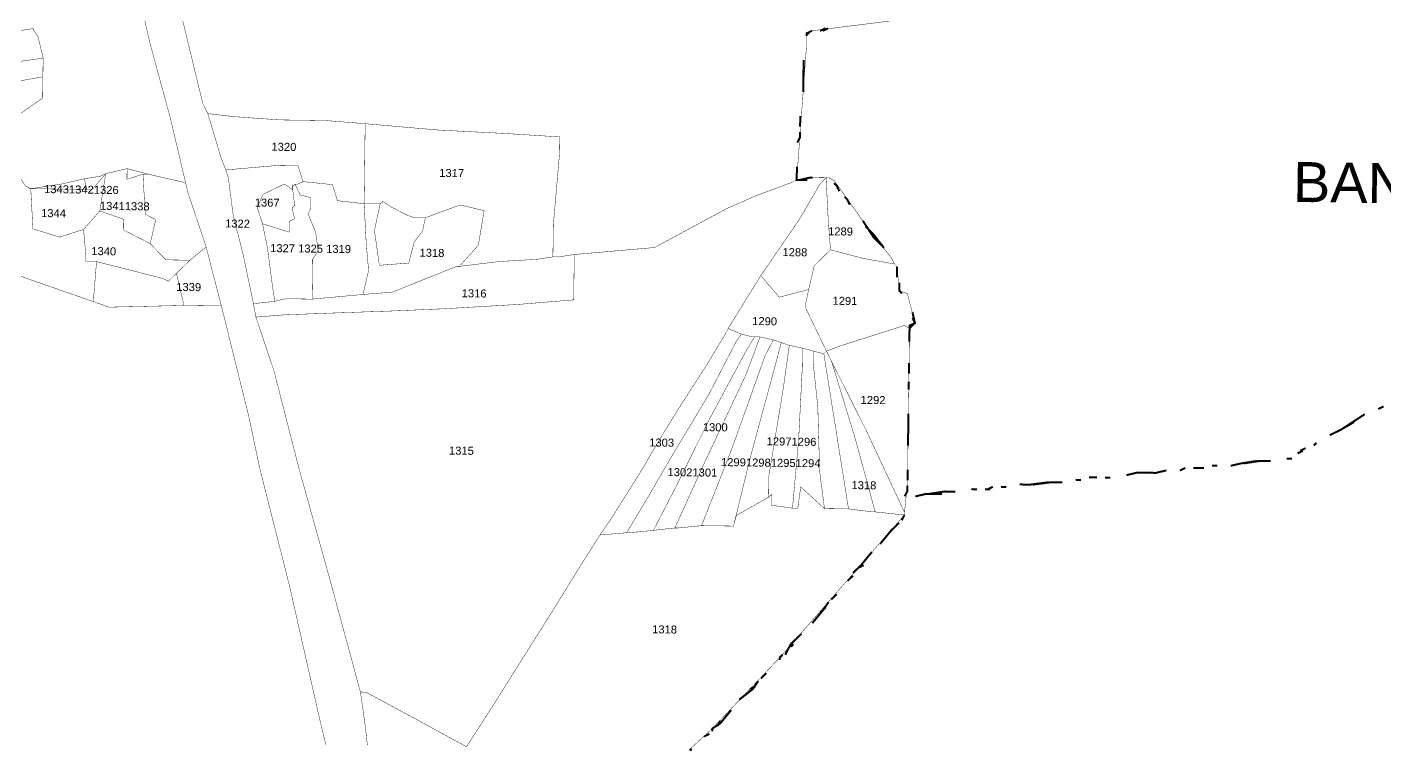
# Model space of a CAD drawing. Header units: metres. Extents: x 259177 to 277314, y 2171367 to 2185445.
# Drawn here: x 267925 to 269942, y 2171476 to 2172550 of the extents above; entities that cross this region are included whole.
import ezdxf

# ---------------------------------------------------------------- set-up
doc = ezdxf.new("R2010")
doc.units = ezdxf.units.M
doc.header["$MEASUREMENT"] = 0
for name, color, linetype in [('SURVEY NO.', 7, 'Continuous'), ('SURVEY PLOT BOUNDARY', 35, 'Continuous'), ('VILLAGE BOUNDARY', 212, 'Continuous'), ('VILLAGE NAME', 3, 'Continuous')]:
    doc.layers.add(name, color=color, linetype=linetype)
doc.styles.add('PDF Arial', font='arial.ttf')

# ---------------------------------------------------------------- blocks, each defined once
blk = doc.blocks.new('FEWEWFEWQT')
at = {"layer": 'SURVEY PLOT BOUNDARY', "lineweight": 18, "const_width": 0.001}
for points in [[(282138.5836, 2174202.8625), (282138.6769, 2174202.8292), (282138.8369, 2174202.7758), (282138.8769, 2174202.7625), (282139.0635, 2174202.7692), (282139.1569, 2174202.7692), (282139.2302, 2174202.4892), (282139.2569, 2174202.3691), (282139.3369, 2174202.0691), (282139.4169, 2174201.7358), (282139.4323, 2174201.6758), (282139.4169, 2174201.7358), (282139.3369, 2174202.0691), (282139.2569, 2174202.3691), (282139.2302, 2174202.4892), (282139.1569, 2174202.7692), (282139.1169, 2174202.9159), (282139.1102, 2174202.9359), (282139.0702, 2174203.0492), (282139.0635, 2174203.0759), (282139.0236, 2174203.2359), (282138.9702, 2174203.4226), (282138.8969, 2174203.7226)], [(282139.0369, 2174203.5359), (282139.1035, 2174203.2759), (282139.1169, 2174203.2492), (282139.1502, 2174203.1425), (282139.1635, 2174203.1092), (282139.1702, 2174203.0892), (282139.1835, 2174202.9959), (282139.2102, 2174202.8959), (282139.2369, 2174202.7758), (282139.2435, 2174202.7425), (282139.2902, 2174202.6092), (282139.3569, 2174202.3625), (282139.4369, 2174202.0891), (282139.5168, 2174201.8091), (282139.5302, 2174201.7224), (282139.536, 2174201.6758), (282139.5302, 2174201.7224), (282139.5168, 2174201.8091), (282139.5302, 2174201.8091), (282139.6702, 2174201.7358), (282139.7835, 2174201.6758), (282139.8502, 2174201.7824), (282139.9968, 2174202.0224), (282140.0568, 2174202.1225), (282140.1101, 2174202.2091), (282140.1768, 2174202.2158), (282140.1835, 2174202.2158), (282140.2435, 2174202.2225), (282140.2968, 2174202.2291), (282140.3035, 2174202.2291), (282140.3635, 2174202.2358), (282140.4434, 2174202.2358), (282140.4501, 2174202.2625), (282140.5301, 2174202.3091), (282140.5368, 2174202.3158), (282140.5368, 2174202.2891), (282140.5901, 2174202.2825), (282140.6034, 2174202.2825), (282140.6101, 2174202.3358), (282140.6701, 2174202.2825), (282140.7301, 2174202.2825), (282140.7901, 2174202.2758), (282140.7968, 2174202.2758), (282140.8701, 2174202.2691), (282140.5634, 2174201.9091), (282140.3968, 2174201.7291), (282140.3406, 2174201.6758)], [(282140.8168, 2174203.5026), (282140.6234, 2174203.4759), (282140.6101, 2174203.4692), (282140.6101, 2174203.4359), (282140.5968, 2174203.2159), (282140.5901, 2174203.1025), (282140.5768, 2174203.0959), (282140.4901, 2174203.0625), (282140.4168, 2174203.0292), (282140.2368, 2174202.9292), (282140.0368, 2174202.9092), (282139.9968, 2174202.9025), (282139.9835, 2174202.9025), (282139.9835, 2174202.9825), (282139.9968, 2174203.1625), (282139.9968, 2174203.2025), (282139.8635, 2174203.2092), (282139.6902, 2174203.2159), (282139.5102, 2174203.2292), (282139.4102, 2174203.2359), (282139.2969, 2174203.2359), (282139.1835, 2174203.2425), (282139.1169, 2174203.2492), (282139.1035, 2174203.2759), (282139.0369, 2174203.5359)], [(282138.6102, 2174203.2159), (282138.7036, 2174203.2826), (282138.7036, 2174203.3359), (282138.7036, 2174203.3826), (282138.6902, 2174203.4359), (282138.6769, 2174203.4559), (282138.5969, 2174203.4426)], [(282138.5969, 2174203.7559), (282138.7836, 2174203.7426), (282138.8969, 2174203.7293), (282138.8969, 2174203.7226), (282138.9702, 2174203.4226), (282139.0236, 2174203.2359), (282139.0635, 2174203.0759), (282138.9702, 2174203.0959), (282138.9169, 2174203.1092), (282138.8636, 2174203.0959), (282138.8502, 2174203.0892), (282138.8102, 2174203.0825), (282138.7569, 2174203.0692), (282138.6769, 2174203.0559), (282138.6636, 2174203.0625)]]:
    blk.add_lwpolyline(points, dxfattribs=at)
for points in [[(282138.6169, 2174203.3692), (282138.5969, 2174203.4426), (282138.6769, 2174203.4559), (282138.6902, 2174203.4359), (282138.7036, 2174203.3826)], [(282138.7036, 2174203.3359), (282138.5636, 2174203.3092), (282138.5569, 2174203.3359), (282138.5503, 2174203.3626), (282138.6169, 2174203.3692), (282138.7036, 2174203.3826)], [(282138.5836, 2174203.1759), (282138.5636, 2174203.2826), (282138.5636, 2174203.3092), (282138.7036, 2174203.3359), (282138.7036, 2174203.2826), (282138.6102, 2174203.2159)], [(282139.5102, 2174203.0292), (282139.4435, 2174203.0359), (282139.4302, 2174203.0759), (282139.3569, 2174203.0825), (282139.3435, 2174203.1225), (282139.2969, 2174203.1225), (282139.1635, 2174203.1092), (282139.1502, 2174203.1425), (282139.1169, 2174203.2492), (282139.1835, 2174203.2425), (282139.2969, 2174203.2359), (282139.4102, 2174203.2359), (282139.5102, 2174203.2292), (282139.5102, 2174203.2025)], [(282139.9835, 2174202.9025), (282139.9435, 2174202.8959), (282139.8502, 2174202.8892), (282139.7502, 2174202.8759), (282139.7968, 2174202.9292), (282139.8102, 2174203.0159), (282139.7502, 2174203.0292), (282139.6968, 2174203.0092), (282139.6635, 2174202.9959), (282139.6368, 2174202.9959), (282139.6168, 2174203.0025), (282139.5768, 2174203.0225), (282139.5568, 2174203.0359), (282139.5502, 2174203.0292), (282139.5102, 2174203.0292), (282139.5102, 2174203.2025), (282139.5102, 2174203.2292), (282139.6902, 2174203.2159), (282139.8635, 2174203.2092), (282139.9968, 2174203.2025), (282139.9968, 2174203.1625), (282139.9835, 2174202.9825)], [(282138.5169, 2174203.1625), (282138.5369, 2174203.1425), (282138.5836, 2174203.1759), (282138.6636, 2174203.0625), (282138.6769, 2174203.0559), (282138.6836, 2174202.9559), (282138.7502, 2174202.9359), (282138.8102, 2174202.9559), (282138.8169, 2174202.8892), (282138.8169, 2174202.8759), (282138.8436, 2174202.8759), (282138.8369, 2174202.7758), (282138.6769, 2174202.8292), (282138.5836, 2174202.8625), (282138.3836, 2174202.8558), (282138.3969, 2174202.9692), (282138.4303, 2174203.1692), (282138.4769, 2174203.1759), (282138.4903, 2174203.1825)], [(282138.9569, 2174203.0959), (282138.9636, 2174202.9959), (282138.9902, 2174202.9825), (282138.9769, 2174202.9225), (282138.9102, 2174202.9559), (282138.9102, 2174202.9825), (282138.8502, 2174203.0025), (282138.8636, 2174203.0959), (282138.9169, 2174203.1092), (282138.9169, 2174203.0825)], [(282138.9569, 2174203.0959), (282138.9169, 2174203.0825), (282138.9169, 2174203.1092), (282138.9702, 2174203.0959)], [(282139.3569, 2174203.0825), (282139.3435, 2174203.0759), (282139.3369, 2174203.0759), (282139.3302, 2174203.0692), (282139.3302, 2174203.0625), (282139.3102, 2174203.0759), (282139.2569, 2174203.0492), (282139.2435, 2174203.0159), (282139.2569, 2174202.9759), (282139.2702, 2174202.9159), (282139.2835, 2174202.8225), (282139.2902, 2174202.7825), (282139.2369, 2174202.7758), (282139.2102, 2174202.8959), (282139.1835, 2174202.9959), (282139.1702, 2174203.0892), (282139.1635, 2174203.1092), (282139.2969, 2174203.1225), (282139.3435, 2174203.1225)], [(282139.2435, 2174202.7425), (282139.3169, 2174202.7492), (282139.4502, 2174202.7558), (282139.5902, 2174202.7625), (282139.7102, 2174202.7692), (282139.8968, 2174202.7825), (282140.0368, 2174202.7958), (282140.0368, 2174202.9092), (282140.2368, 2174202.9292), (282140.4168, 2174203.0292), (282140.4901, 2174203.0625), (282140.5768, 2174203.0959), (282140.5901, 2174203.1025), (282140.5968, 2174203.1025), (282140.6234, 2174203.1092), (282140.6634, 2174203.1092), (282140.6501, 2174203.0959), (282140.5968, 2174203.0025), (282140.5034, 2174202.8625), (282140.4234, 2174202.7292), (282140.4168, 2174202.7158), (282140.3701, 2174202.6358), (282140.3035, 2174202.5292), (282140.2635, 2174202.4625), (282140.2101, 2174202.3691), (282140.1368, 2174202.2491), (282140.1101, 2174202.2091), (282140.0568, 2174202.1225), (282139.9968, 2174202.0224), (282139.9235, 2174201.9024), (282139.8502, 2174201.7824), (282139.7835, 2174201.6758), (282139.6702, 2174201.7358), (282139.5302, 2174201.8091), (282139.5168, 2174201.8091), (282139.4369, 2174202.0891), (282139.3569, 2174202.3625), (282139.2902, 2174202.6092)], [(282140.6234, 2174202.8292), (282140.5501, 2174202.8092), (282140.5034, 2174202.8625), (282140.5968, 2174203.0025), (282140.6501, 2174203.0959), (282140.6634, 2174203.1092), (282140.6701, 2174203.0025), (282140.6768, 2174202.9292), (282140.6368, 2174202.8892)], [(282140.6768, 2174202.9292), (282140.6701, 2174203.0025), (282140.6634, 2174203.1092), (282140.6701, 2174203.1092), (282140.6834, 2174203.1025), (282140.7568, 2174203.0025), (282140.8301, 2174202.9092), (282140.8367, 2174202.8959), (282140.7568, 2174202.9092)], [(282138.8169, 2174203.0559), (282138.6769, 2174203.0559), (282138.7569, 2174203.0692), (282138.8102, 2174203.0825)], [(282138.8502, 2174203.0025), (282138.8102, 2174202.9559), (282138.7502, 2174202.9359), (282138.6836, 2174202.9559), (282138.6769, 2174203.0559), (282138.8169, 2174203.0559), (282138.8302, 2174203.0559), (282138.8636, 2174203.0959)], [(282138.8169, 2174203.0559), (282138.8102, 2174203.0825), (282138.8502, 2174203.0892), (282138.8636, 2174203.0959), (282138.8302, 2174203.0559)], [(282139.0635, 2174203.0759), (282139.0702, 2174203.0492), (282139.1102, 2174202.9359), (282139.1169, 2174202.9159), (282139.0769, 2174202.8825), (282139.0169, 2174202.8825), (282138.9769, 2174202.9225), (282138.9902, 2174202.9825), (282138.9636, 2174202.9959), (282138.9569, 2174203.0959), (282138.9702, 2174203.0959)], [(282139.3302, 2174203.0692), (282139.3369, 2174203.0225), (282139.3302, 2174203.0159), (282139.3369, 2174202.9892), (282139.3235, 2174202.9825), (282139.3235, 2174202.9559), (282139.2569, 2174202.9759), (282139.2435, 2174203.0159), (282139.2569, 2174203.0492), (282139.3102, 2174203.0759), (282139.3302, 2174203.0625)], [(282139.2569, 2174202.9759), (282139.3235, 2174202.9559), (282139.3235, 2174202.9825), (282139.3369, 2174202.9892), (282139.3302, 2174203.0159), (282139.3369, 2174203.0225), (282139.3302, 2174203.0692), (282139.3369, 2174203.0759), (282139.3502, 2174203.0492), (282139.3769, 2174203.0425), (282139.3769, 2174203.0159), (282139.3702, 2174203.0025), (282139.3902, 2174202.9559), (282139.3969, 2174202.9092), (282139.3835, 2174202.8892), (282139.3835, 2174202.7892), (282139.3169, 2174202.7892), (282139.2902, 2174202.7825), (282139.2835, 2174202.8225), (282139.2702, 2174202.9159)], [(282139.5102, 2174202.8025), (282139.3835, 2174202.7892), (282139.3835, 2174202.8892), (282139.3969, 2174202.9092), (282139.3902, 2174202.9559), (282139.3702, 2174203.0025), (282139.3769, 2174203.0159), (282139.3769, 2174203.0425), (282139.3502, 2174203.0492), (282139.3369, 2174203.0759), (282139.3435, 2174203.0759), (282139.3569, 2174203.0825), (282139.4302, 2174203.0759), (282139.4435, 2174203.0359), (282139.5102, 2174203.0292), (282139.5168, 2174202.9292), (282139.5235, 2174202.8625)], [(282139.7502, 2174202.8759), (282139.7435, 2174202.8759), (282139.5835, 2174202.8092), (282139.5102, 2174202.8025), (282139.5235, 2174202.8625), (282139.5168, 2174202.9292), (282139.5102, 2174203.0292), (282139.5502, 2174203.0292), (282139.5368, 2174202.9625), (282139.5502, 2174202.8759), (282139.6235, 2174202.8825), (282139.6368, 2174202.9359), (282139.6568, 2174202.9625), (282139.6635, 2174202.9959), (282139.6968, 2174203.0092), (282139.7502, 2174203.0292), (282139.8102, 2174203.0159), (282139.7968, 2174202.9292)], [(282139.6635, 2174202.9959), (282139.6568, 2174202.9625), (282139.6368, 2174202.9359), (282139.6235, 2174202.8825), (282139.5502, 2174202.8759), (282139.5368, 2174202.9625), (282139.5502, 2174203.0292), (282139.5568, 2174203.0359), (282139.5768, 2174203.0225), (282139.6168, 2174203.0025), (282139.6368, 2174202.9959)], [(282138.9769, 2174202.9225), (282139.0169, 2174202.8825), (282139.0769, 2174202.8825), (282139.0502, 2174202.8558), (282139.0436, 2174202.8492), (282139.0236, 2174202.8292), (282139.0102, 2174202.8358), (282138.8436, 2174202.8759), (282138.8169, 2174202.8759), (282138.8169, 2174202.8892), (282138.8102, 2174202.9559), (282138.8502, 2174203.0025), (282138.9102, 2174202.9825), (282138.9102, 2174202.9559)], [(282139.0635, 2174202.7692), (282139.0436, 2174202.8492), (282139.0502, 2174202.8558), (282139.0769, 2174202.8825), (282139.1169, 2174202.9159), (282139.1569, 2174202.7692)], [(282139.2435, 2174202.7425), (282139.2369, 2174202.7758), (282139.2902, 2174202.7825), (282139.3169, 2174202.7892), (282139.3835, 2174202.7892), (282139.5102, 2174202.8025), (282139.5835, 2174202.8092), (282139.7435, 2174202.8759), (282139.7502, 2174202.8759), (282139.8502, 2174202.8892), (282139.9435, 2174202.8959), (282139.9835, 2174202.9025), (282139.9968, 2174202.9025), (282140.0368, 2174202.9092), (282140.0368, 2174202.7958), (282139.8968, 2174202.7825), (282139.7102, 2174202.7692), (282139.5902, 2174202.7625), (282139.4502, 2174202.7558), (282139.3169, 2174202.7492)], [(282140.8367, 2174202.8959), (282140.8434, 2174202.8892), (282140.8501, 2174202.8292), (282140.8701, 2174202.8225), (282140.8901, 2174202.7492), (282140.8767, 2174202.7358), (282140.8634, 2174202.7425), (282140.7834, 2174202.7158), (282140.7034, 2174202.6892), (282140.6701, 2174202.6758), (282140.6168, 2174202.7825), (282140.6168, 2174202.7958), (282140.6234, 2174202.8292), (282140.6368, 2174202.8892), (282140.6768, 2174202.9292), (282140.7568, 2174202.9092)], [(282139.0436, 2174202.8492), (282139.0635, 2174202.7692), (282138.8769, 2174202.7625), (282138.8369, 2174202.7758), (282138.8436, 2174202.8759), (282139.0102, 2174202.8358), (282139.0236, 2174202.8292)], [(282140.6234, 2174202.8292), (282140.6168, 2174202.7958), (282140.6168, 2174202.7825), (282140.6701, 2174202.6758), (282140.6634, 2174202.6692), (282140.6368, 2174202.6758), (282140.6101, 2174202.6825), (282140.5768, 2174202.6892), (282140.5568, 2174202.6958), (282140.5368, 2174202.7025), (282140.5034, 2174202.7092), (282140.4901, 2174202.7092), (282140.4834, 2174202.7092), (282140.4568, 2174202.7158), (282140.4234, 2174202.7292), (282140.5034, 2174202.8625), (282140.5501, 2174202.8092)], [(282140.8767, 2174202.7358), (282140.8767, 2174202.6158), (282140.8767, 2174202.4825), (282140.8767, 2174202.3491), (282140.8701, 2174202.2758), (282140.7701, 2174202.4825), (282140.6834, 2174202.6492), (282140.6701, 2174202.6758), (282140.7034, 2174202.6892), (282140.7834, 2174202.7158), (282140.8634, 2174202.7425)], [(282140.1101, 2174202.2091), (282140.1368, 2174202.2491), (282140.2101, 2174202.3691), (282140.2635, 2174202.4625), (282140.3035, 2174202.5292), (282140.3701, 2174202.6358), (282140.4168, 2174202.7158), (282140.4234, 2174202.7292), (282140.4568, 2174202.7158), (282140.4434, 2174202.6958), (282140.3768, 2174202.5625), (282140.2835, 2174202.4025), (282140.2235, 2174202.2958), (282140.1768, 2174202.2158)], [(282140.1768, 2174202.2158), (282140.2235, 2174202.2958), (282140.2835, 2174202.4025), (282140.3768, 2174202.5625), (282140.4434, 2174202.6958), (282140.4568, 2174202.7158), (282140.4834, 2174202.7092), (282140.4901, 2174202.7092), (282140.4701, 2174202.6758), (282140.3834, 2174202.5092), (282140.2968, 2174202.3291), (282140.2435, 2174202.2225), (282140.1835, 2174202.2158)], [(282140.5034, 2174202.7092), (282140.4701, 2174202.6158), (282140.3701, 2174202.3958), (282140.2968, 2174202.2291), (282140.2435, 2174202.2225), (282140.2968, 2174202.3291), (282140.3834, 2174202.5092), (282140.4701, 2174202.6758), (282140.4901, 2174202.7092)], [(282140.5368, 2174202.7025), (282140.5168, 2174202.6625), (282140.4368, 2174202.4291), (282140.3635, 2174202.2358), (282140.3035, 2174202.2291), (282140.2968, 2174202.2291), (282140.3701, 2174202.3958), (282140.4701, 2174202.6158), (282140.5034, 2174202.7092)], [(282140.5568, 2174202.6958), (282140.5434, 2174202.6425), (282140.4834, 2174202.4091), (282140.4434, 2174202.2358), (282140.4101, 2174202.2358), (282140.3635, 2174202.2358), (282140.4368, 2174202.4291), (282140.5168, 2174202.6625), (282140.5368, 2174202.7025)], [(282140.5768, 2174202.6892), (282140.5634, 2174202.5825), (282140.5301, 2174202.3625), (282140.5301, 2174202.3091), (282140.4501, 2174202.2625), (282140.4434, 2174202.2358), (282140.4834, 2174202.4091), (282140.5434, 2174202.6425), (282140.5568, 2174202.6958)], [(282140.6101, 2174202.6825), (282140.6101, 2174202.6358), (282140.6034, 2174202.4558), (282140.5901, 2174202.2825), (282140.5368, 2174202.2891), (282140.5368, 2174202.3158), (282140.5301, 2174202.3091), (282140.5301, 2174202.3625), (282140.5634, 2174202.5825), (282140.5768, 2174202.6892)], [(282140.6368, 2174202.6758), (282140.6368, 2174202.6492), (282140.6501, 2174202.5358), (282140.6568, 2174202.3758), (282140.6701, 2174202.2825), (282140.6101, 2174202.3358), (282140.6034, 2174202.2825), (282140.5901, 2174202.2825), (282140.6034, 2174202.4558), (282140.6101, 2174202.6358), (282140.6101, 2174202.6825)], [(282140.6701, 2174202.2825), (282140.6568, 2174202.3758), (282140.6501, 2174202.5358), (282140.6368, 2174202.6492), (282140.6368, 2174202.6758), (282140.6634, 2174202.6692), (282140.6968, 2174202.4758), (282140.7301, 2174202.2825)], [(282140.7301, 2174202.2825), (282140.6968, 2174202.4758), (282140.6634, 2174202.6692), (282140.6701, 2174202.6758), (282140.6834, 2174202.6492), (282140.7434, 2174202.4625), (282140.7968, 2174202.2758), (282140.7901, 2174202.2758)], [(282140.7968, 2174202.2758), (282140.7434, 2174202.4625), (282140.6834, 2174202.6492), (282140.7701, 2174202.4825), (282140.8701, 2174202.2758), (282140.8701, 2174202.2691)]]:
    blk.add_lwpolyline(points, close=True, dxfattribs=at)
at = {"layer": 'VILLAGE BOUNDARY', "const_width": 0.005}
for points in [[(282140.6568, 2174203.4826), (282140.6434, 2174203.4759)], [(282140.6501, 2174203.4759), (282140.6634, 2174203.4826)], [(282140.6101, 2174203.4692), (282140.6234, 2174203.4759)], [(282140.6168, 2174203.4692), (282140.6101, 2174203.4692), (282140.6101, 2174203.4626)], [(282140.6034, 2174203.3292), (282140.6034, 2174203.3626), (282140.6034, 2174203.4026)], [(282140.6034, 2174203.3892), (282140.6034, 2174203.3626), (282140.6034, 2174203.3226)], [(282140.5968, 2174203.2625), (282140.5968, 2174203.2492), (282140.5968, 2174203.2359)], [(282140.5968, 2174203.2225), (282140.5968, 2174203.2159), (282140.5968, 2174203.2092), (282140.5901, 2174203.1959)], [(282140.6168, 2174203.1025), (282140.5968, 2174203.1025), (282140.5901, 2174203.1025), (282140.5901, 2174203.1359)], [(282140.5901, 2174203.1292), (282140.5901, 2174203.1025), (282140.5968, 2174203.1025), (282140.6234, 2174203.1092), (282140.6301, 2174203.1092)], [(282140.6834, 2174203.0959), (282140.6901, 2174203.0892), (282140.6968, 2174203.0759)], [(282140.7101, 2174203.0625), (282140.7168, 2174203.0559), (282140.7234, 2174203.0425)], [(282140.8034, 2174202.9425), (282140.7834, 2174202.9625), (282140.7568, 2174203.0025)], [(282140.7634, 2174202.9892), (282140.7834, 2174202.9692), (282140.8101, 2174202.9359)], [(282140.8434, 2174202.8892), (282140.8434, 2174202.8759), (282140.8434, 2174202.8625)], [(282140.8501, 2174202.8292), (282140.8501, 2174202.8492)], [(282140.8501, 2174202.8358), (282140.8501, 2174202.8292), (282140.8567, 2174202.8225)], [(282140.8767, 2174202.7158), (282140.8767, 2174202.7358), (282140.8767, 2174202.7425), (282140.8901, 2174202.7492), (282140.8834, 2174202.7758)], [(282140.8834, 2174202.7625), (282140.8901, 2174202.7492), (282140.8834, 2174202.7425), (282140.8767, 2174202.7358), (282140.8767, 2174202.7025)], [(282140.8767, 2174202.6292), (282140.8767, 2174202.6492)], [(282140.8767, 2174202.6358), (282140.8767, 2174202.6225)], [(282140.8767, 2174202.5892), (282140.8767, 2174202.6025)], [(282140.8767, 2174202.5958), (282140.8767, 2174202.5825)], [(282142.0167, 2174202.5358), (282141.9967, 2174202.5225), (282141.9567, 2174202.4958), (282141.93, 2174202.4825)], [(282142.05, 2174202.5492), (282142.0633, 2174202.5558)], [(282140.8767, 2174202.4491), (282140.8767, 2174202.4825), (282140.8767, 2174202.5225)], [(282140.8767, 2174202.5092), (282140.8767, 2174202.4825), (282140.8767, 2174202.4425)], [(282141.9567, 2174202.4958), (282141.99, 2174202.5158)], [(282141.8967, 2174202.4625), (282141.89, 2174202.4558)], [(282141.8633, 2174202.4425), (282141.85, 2174202.4358)], [(282141.8567, 2174202.4425), (282141.87, 2174202.4491)], [(282141.5567, 2174202.3891), (282141.57, 2174202.3958)], [(282141.61, 2174202.3958), (282141.59, 2174202.3958)], [(282141.5967, 2174202.3958), (282141.6167, 2174202.3958)], [(282141.65, 2174202.4025), (282141.6367, 2174202.4025)], [(282141.6834, 2174202.4025), (282141.71, 2174202.4091), (282141.75, 2174202.4158)], [(282141.7833, 2174202.4158), (282141.7567, 2174202.4158), (282141.7167, 2174202.4091)], [(282141.8233, 2174202.4225), (282141.8367, 2174202.4225)], [(282140.8767, 2174202.3825), (282140.8767, 2174202.3691), (282140.8767, 2174202.3558)], [(282141.2967, 2174202.3625), (282141.31, 2174202.3625)], [(282141.3434, 2174202.3691), (282141.33, 2174202.3691)], [(282141.3367, 2174202.3691), (282141.35, 2174202.3691)], [(282141.3834, 2174202.3691), (282141.37, 2174202.3691)], [(282141.4234, 2174202.3758), (282141.45, 2174202.3825), (282141.49, 2174202.3825)], [(282141.5234, 2174202.3891), (282141.4967, 2174202.3825), (282141.4567, 2174202.3825)], [(282140.8767, 2174202.3425), (282140.8767, 2174202.3291), (282140.8701, 2174202.3158)], [(282140.9967, 2174202.3291), (282140.9701, 2174202.3291), (282140.9301, 2174202.3225)], [(282141.0367, 2174202.3358), (282141.0501, 2174202.3358)], [(282141.0834, 2174202.3358), (282141.0701, 2174202.3358)], [(282141.0767, 2174202.3358), (282141.0901, 2174202.3425)], [(282141.1234, 2174202.3425), (282141.1101, 2174202.3425)], [(282141.1567, 2174202.3491), (282141.1834, 2174202.3491), (282141.2301, 2174202.3558)], [(282141.2634, 2174202.3558), (282141.2367, 2174202.3558), (282141.1901, 2174202.3491)], [(282140.8967, 2174202.3158), (282140.9234, 2174202.3225), (282140.9634, 2174202.3225)], [(282140.8634, 2174202.2558), (282140.8701, 2174202.2691)], [(282140.8567, 2174202.2491), (282140.8367, 2174202.2291), (282140.8101, 2174202.1958)], [(282140.8367, 2174202.2291), (282140.8434, 2174202.2358)], [(282140.7434, 2174202.1225), (282140.7634, 2174202.1425), (282140.7901, 2174202.1758)], [(282140.7701, 2174202.1425), (282140.7568, 2174202.1358)], [(282140.7434, 2174202.1158), (282140.7301, 2174202.1025)], [(282140.6901, 2174202.0558), (282140.7034, 2174202.0691)], [(282140.6834, 2174202.0491), (282140.6701, 2174202.0291), (282140.6434, 2174201.9958)], [(282140.6634, 2174202.0224), (282140.6768, 2174202.0358)], [(282140.5768, 2174201.9158), (282140.5901, 2174201.9424), (282140.6168, 2174201.9691)], [(282140.5968, 2174201.9424), (282140.5901, 2174201.9358)], [(282140.5701, 2174201.9158), (282140.5634, 2174201.9091), (282140.5634, 2174201.9024)], [(282140.5168, 2174201.8558), (282140.5301, 2174201.8691)], [(282140.5101, 2174201.8491), (282140.4968, 2174201.8291), (282140.4634, 2174201.8024)], [(282140.4901, 2174201.8291), (282140.5034, 2174201.8358)], [(282140.3968, 2174201.7224), (282140.3968, 2174201.7291), (282140.4168, 2174201.7424), (282140.4434, 2174201.7758)], [(282140.4168, 2174201.7491), (282140.4101, 2174201.7358)], [(282140.3901, 2174201.7158), (282140.3768, 2174201.7091)]]:
    blk.add_lwpolyline(points, dxfattribs=at)
at = {"layer": 'VILLAGE BOUNDARY', "lineweight": 50}
blk.add_point((282140.3435, 2174201.6758), dxfattribs=at)
at = {"layer": 'SURVEY NO.', "char_height": 0.02, "attachment_point": 7, "style": 'PDF Arial'}
for s, insert in [('1320', (282139.2769, 2174203.1585)), ('1317', (282139.6968, 2174203.0985)), ('134313421326', (282138.7102, 2174203.0452)), ('1344', (282138.7036, 2174202.9852)), ('13411338', (282138.8502, 2174203.0052)), ('1367', (282139.2369, 2174203.0185)), ('1322', (282139.1635, 2174202.9652)), ('1289', (282140.6701, 2174202.9652)), ('1340', (282138.8302, 2174202.8918)), ('1327 1325 1319', (282139.2769, 2174202.9051)), ('1318', (282139.6502, 2174202.8985)), ('1288', (282140.5568, 2174202.9118)), ('1339', (282139.0436, 2174202.8051)), ('1316', (282139.7568, 2174202.7985)), ('1291', (282140.6834, 2174202.7918)), ('1290', (282140.4834, 2174202.7385)), ('1292', (282140.7568, 2174202.5451)), ('1300', (282140.3635, 2174202.4718)), ('1303', (282140.2301, 2174202.4318)), ('12971296', (282140.5234, 2174202.4385)), ('1315', (282139.7302, 2174202.4051)), ('1299129812951294', (282140.4101, 2174202.3851)), ('13021301', (282140.2768, 2174202.3584)), ('1318', (282140.7368, 2174202.3318)), ('1318', (282140.2435, 2174201.9651))]:
    blk.add_mtext(s, dxfattribs=dict(at, insert=insert))
at = {"layer": 'VILLAGE NAME', "insert": (282141.83, 2174203.0639), "char_height": 0.1, "attachment_point": 7, "style": 'PDF Arial'}
blk.add_mtext('BANDATE', dxfattribs=at)

msp = doc.modelspace()

# ---------------------------------------------------------------- block references
at = {"xscale": 594.7216958835667, "yscale": 594.7216958835667, "zscale": 594.7216958835667, "rotation": 359.254356221976}
msp.add_blockref('FEWEWFEWQT', (-184338996.6, -1288580324.6), dxfattribs=at)

doc.saveas('drawing.dxf')
